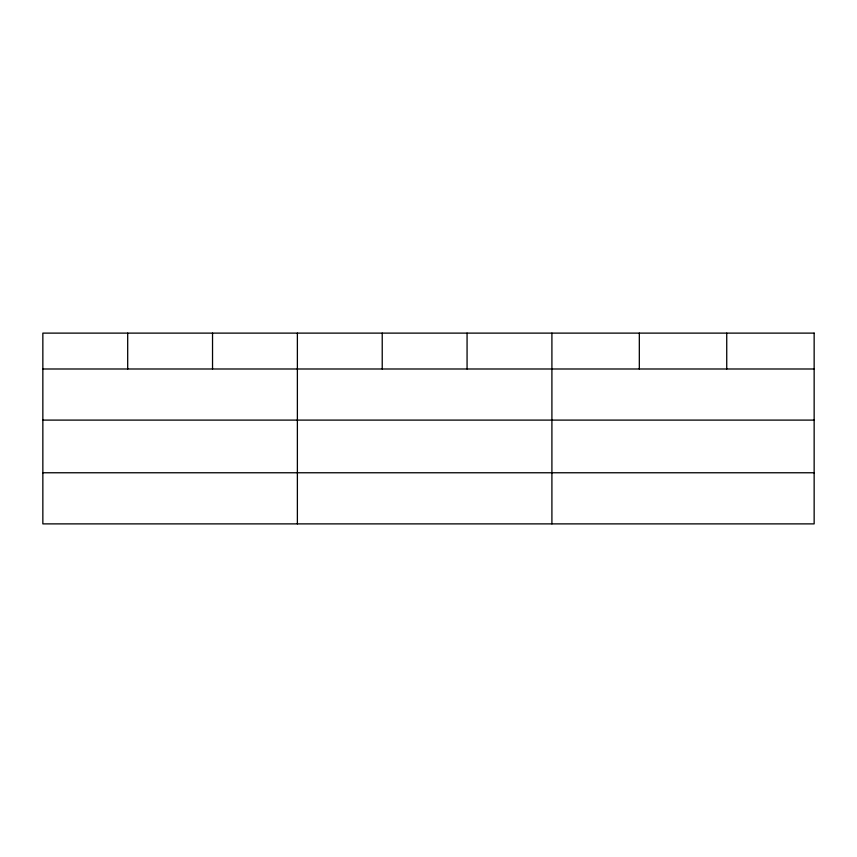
<?xml version="1.0" encoding="UTF-8"?>
<svg xmlns="http://www.w3.org/2000/svg" width="857" height="857" viewBox="0 0 857 857"><rect width="100%" height="100%" fill="white"/><g stroke="black" fill="none" stroke-linecap="round" stroke-linejoin="round"><path stroke-width="1.29" d="M42.85 368.992L814.15 368.992M42.85 420.101L814.15 420.101M42.85 472.764L814.15 472.764M726.736 333.116L726.736 368.992M639.322 333.116L639.322 368.992M551.908 333.116L551.908 523.884M467.065 333.116L467.065 368.992M382.222 333.116L382.222 368.992M297.379 333.116L297.379 523.884M212.536 333.116L212.536 368.992M127.693 333.116L127.693 368.992M814.15 333.116L42.85 333.116L42.85 523.884L814.15 523.884L814.15 333.116"/></g></svg>
